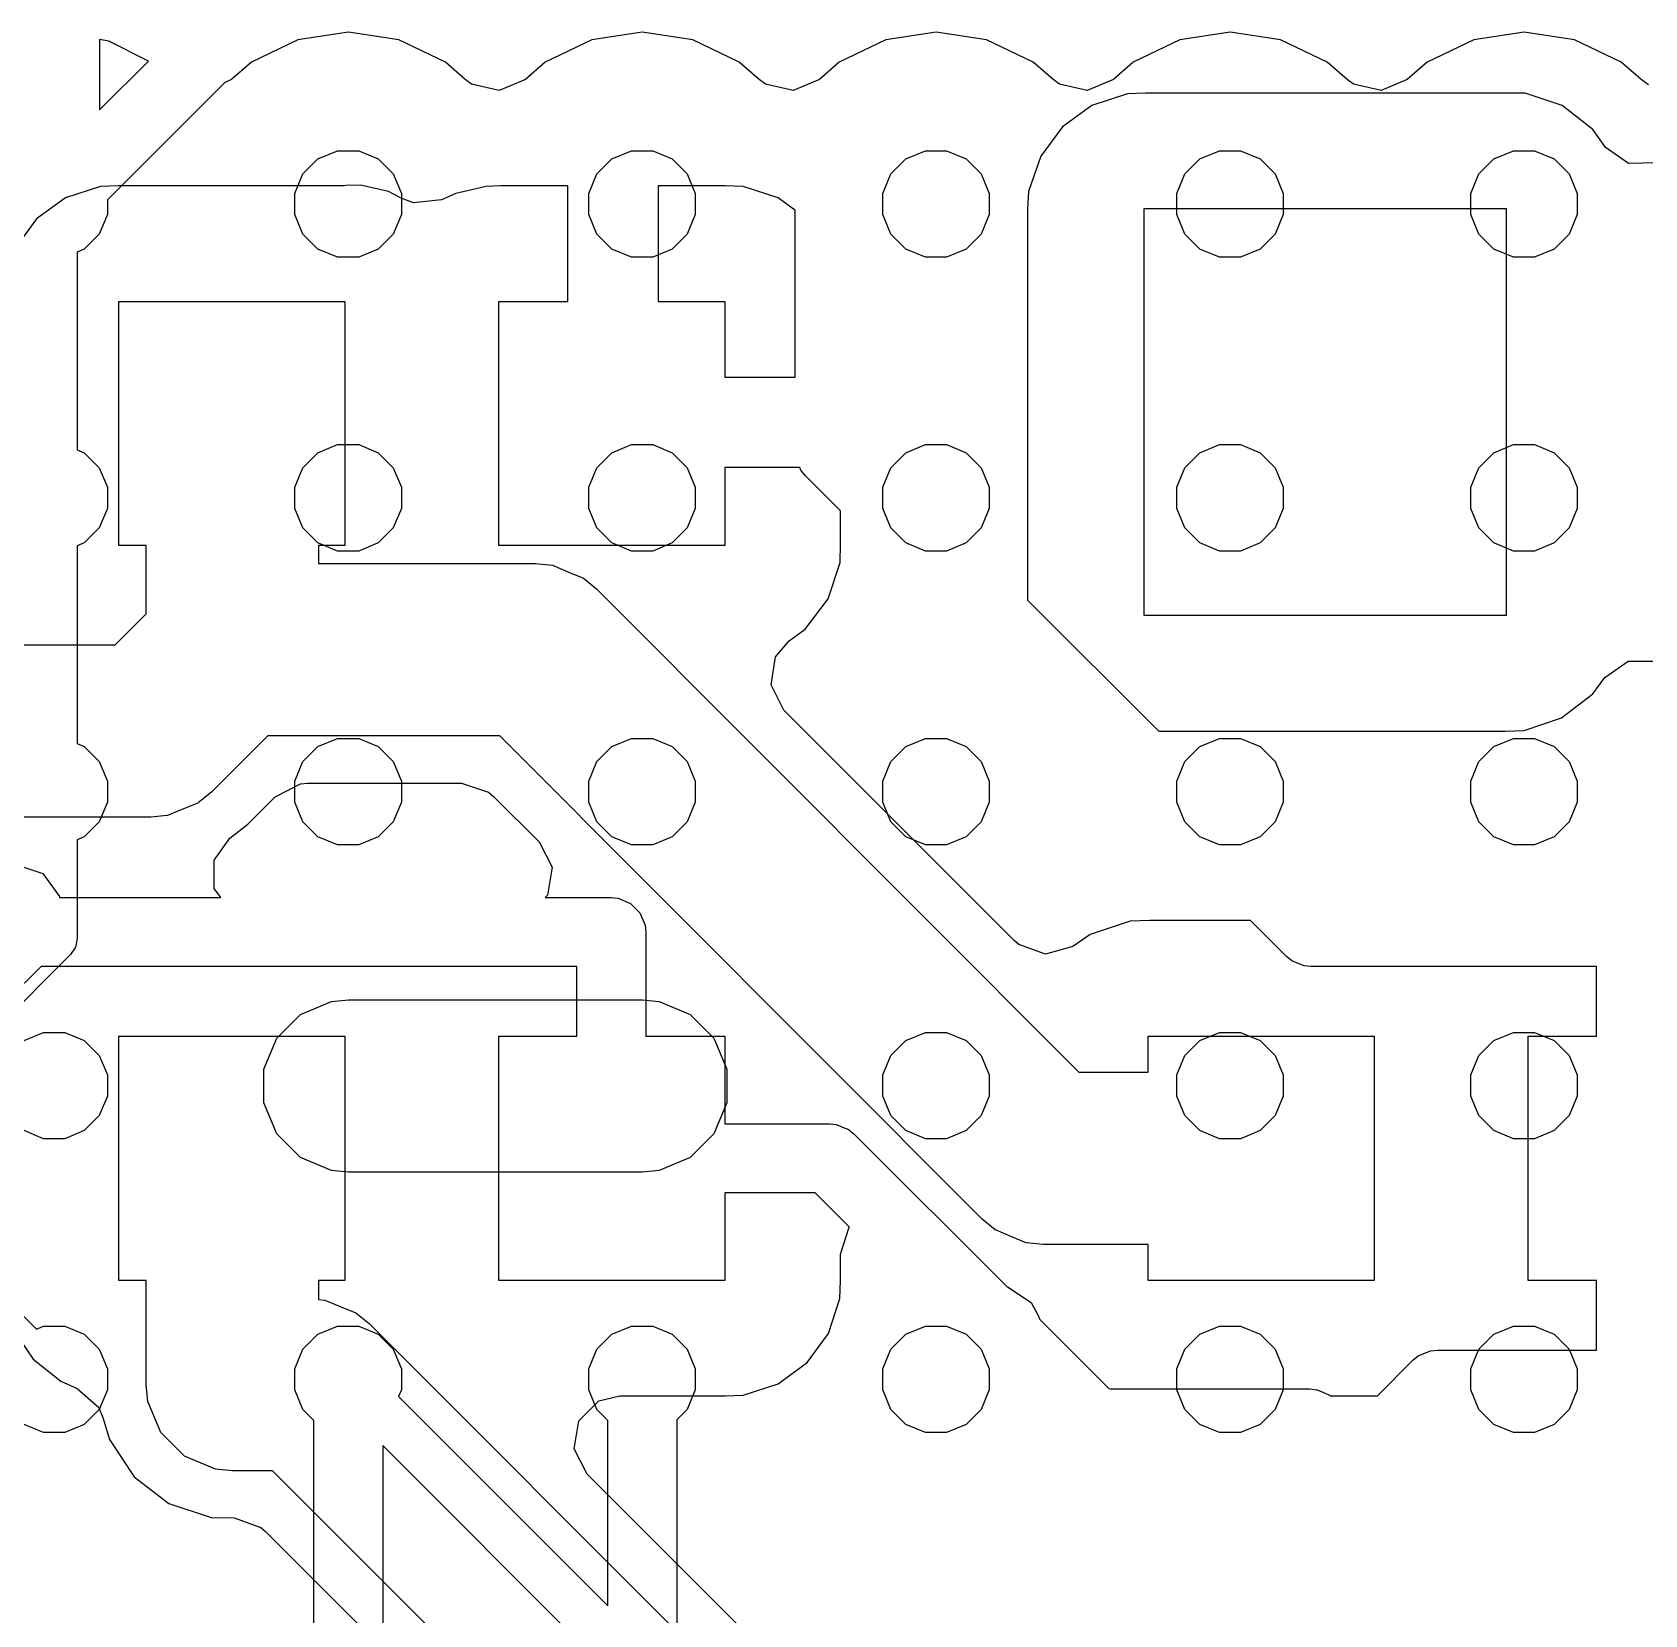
# Model space of a CAD drawing. Header units: inches. Extents: x 3.98 to 8.37, y -7.42 to -0.85.
# Drawn here: x 7.327 to 7.848, y -2.964 to -2.452 of the extents above; entities that cross this region are included whole.
import ezdxf

# ---------------------------------------------------------------- set-up
doc = ezdxf.new("R2010")
doc.units = ezdxf.units.IN
doc.header["$MEASUREMENT"] = 0
doc.layers.add('Bottom Layer', color=153, linetype='CONTINUOUS', true_color=0x4d7fc4)
doc.layers.add('Top Layer', color=13, linetype='CONTINUOUS', true_color=0xc83434)

msp = doc.modelspace()

# ---------------------------------------------------------------- linework, layer by layer
at = {"layer": 'Bottom Layer', "linetype": 'CONTINUOUS'}
for p, q in [((7.68096, -2.47188), (7.66951, -2.47565)), ((7.68677, -2.47161), (7.68096, -2.47188)), ((7.80324, -2.47161), (7.68677, -2.47161)), ((7.80954, -2.47171), (7.80324, -2.47161)), ((7.82144, -2.47564), (7.80954, -2.47171)), ((7.66951, -2.47565), (7.65996, -2.48254)), ((7.83134, -2.48335), (7.82144, -2.47564)), ((7.65996, -2.48254), (7.65294, -2.492)), ((7.83501, -2.48863), (7.83134, -2.48335)), ((7.83535, -2.4891), (7.83501, -2.48863)), ((7.84288, -2.49435), (7.83535, -2.4891)), ((7.65294, -2.492), (7.64901, -2.50341)), ((7.85206, -2.49418), (7.84288, -2.49435)), ((7.35492, -2.50157), (7.34909, -2.5018)), ((7.42771, -2.50157), (7.35492, -2.50157)), ((7.42837, -2.50156), (7.42771, -2.50157)), ((7.43305, -2.50135), (7.42837, -2.50156)), ((7.44213, -2.50341), (7.43305, -2.50135)), ((7.47845, -2.50157), (7.47374, -2.50178)), ((7.50006, -2.50157), (7.47845, -2.50157)), ((7.50006, -2.53898), (7.50006, -2.50157)), ((7.55093, -2.50157), (7.52929, -2.50157)), ((7.52929, -2.50157), (7.52929, -2.53898)), ((7.55675, -2.5018), (7.55093, -2.50157)), ((7.33775, -2.50549), (7.32834, -2.51232)), ((7.34909, -2.5018), (7.33775, -2.50549)), ((7.4462, -2.50562), (7.44213, -2.50341)), ((7.4502, -2.50709), (7.4462, -2.50562)), ((7.45933, -2.50613), (7.4502, -2.50709)), ((7.46393, -2.50408), (7.45933, -2.50613)), ((7.47374, -2.50178), (7.46393, -2.50408)), ((7.5681, -2.50549), (7.55675, -2.5018)), ((7.57309, -2.50911), (7.5681, -2.50549)), ((7.64901, -2.50341), (7.64865, -2.50911)), ((7.57354, -2.50944), (7.57309, -2.50911)), ((7.57354, -2.56346), (7.57354, -2.50944)), ((7.64865, -2.50911), (7.64865, -2.63553)), ((7.68642, -2.64049), (7.68642, -2.50894)), ((7.68642, -2.50894), (7.80335, -2.50894)), ((7.80335, -2.50894), (7.80335, -2.64049)), ((7.32834, -2.51232), (7.3215, -2.52173)), ((7.35499, -2.6179), (7.35499, -2.53898)), ((7.35499, -2.53898), (7.42807, -2.53898)), ((7.42807, -2.53898), (7.42807, -2.6179)), ((7.47777, -2.6179), (7.47777, -2.53898)), ((7.47777, -2.53898), (7.50006, -2.53898)), ((7.52929, -2.53898), (7.55085, -2.53898)), ((7.55085, -2.53898), (7.55085, -2.56346)), ((7.55085, -2.56346), (7.57354, -2.56346)), ((7.57507, -2.59269), (7.55085, -2.59269)), ((7.55085, -2.59269), (7.55085, -2.6179)), ((7.57542, -2.59355), (7.57507, -2.59269)), ((7.57681, -2.59524), (7.57542, -2.59355)), ((7.57542, -2.59355), (7.57542, -2.59355)), ((7.57542, -2.59355), (7.57542, -2.59355)), ((7.58826, -2.60668), (7.57681, -2.59524)), ((7.58826, -2.61736), (7.58826, -2.60668)), ((7.36383, -2.6179), (7.35499, -2.6179)), ((7.36383, -2.64004), (7.36383, -2.6179)), ((7.42807, -2.6179), (7.41952, -2.6179)), ((7.41952, -2.6179), (7.41952, -2.62375)), ((7.55085, -2.6179), (7.47777, -2.6179)), ((7.5881, -2.62345), (7.58826, -2.61736)), ((7.41952, -2.62375), (7.48968, -2.62375)), ((7.48968, -2.62375), (7.49511, -2.62429)), ((7.49511, -2.62429), (7.49513, -2.62429)), ((7.49513, -2.62429), (7.49514, -2.62429)), ((7.49514, -2.62429), (7.50016, -2.62638)), ((7.50016, -2.62638), (7.50515, -2.62844)), ((7.58425, -2.63512), (7.5881, -2.62345)), ((7.50515, -2.62844), (7.50516, -2.62845)), ((7.50516, -2.62845), (7.50518, -2.62846)), ((7.50518, -2.62846), (7.50939, -2.63193)), ((7.50939, -2.63193), (7.6653, -2.78819)), ((7.57679, -2.64494), (7.58425, -2.63512)), ((7.64865, -2.63553), (7.6911, -2.67796)), ((7.35379, -2.65006), (7.36383, -2.64004)), ((7.80335, -2.64049), (7.68642, -2.64049)), ((7.57168, -2.64867), (7.57679, -2.64494)), ((6.76423, -2.65006), (7.35379, -2.65006)), ((7.56722, -2.65392), (7.57168, -2.64867)), ((7.56578, -2.66298), (7.56722, -2.65392)), ((7.83528, -2.66058), (7.84276, -2.65526)), ((7.84276, -2.65526), (7.85194, -2.65535)), ((7.56995, -2.67116), (7.56578, -2.66298)), ((7.83136, -2.66585), (7.83528, -2.66058)), ((7.82124, -2.67361), (7.83136, -2.66585)), ((7.64449, -2.7457), (7.56995, -2.67116)), ((7.6911, -2.67796), (7.80304, -2.67796)), ((7.80304, -2.67796), (7.80923, -2.6777)), ((7.80923, -2.6777), (7.82124, -2.67361)), ((7.40319, -2.67944), (7.38496, -2.69762)), ((7.47813, -2.67944), (7.40319, -2.67944)), ((7.63404, -2.8357), (7.47813, -2.67944)), ((7.38496, -2.69762), (7.38079, -2.70103)), ((7.39667, -2.70797), (7.40551, -2.69912)), ((7.40551, -2.69912), (7.41369, -2.69496)), ((7.41369, -2.69496), (7.41602, -2.69477)), ((7.41602, -2.69477), (7.46571, -2.69477)), ((7.46571, -2.69477), (7.47444, -2.69761)), ((7.47444, -2.69761), (7.47621, -2.69912)), ((7.47621, -2.69912), (7.49083, -2.71374)), ((7.37573, -2.70314), (7.37073, -2.70521)), ((7.38073, -2.70108), (7.37573, -2.70314)), ((7.38075, -2.70106), (7.38073, -2.70108)), ((7.38077, -2.70106), (7.38075, -2.70106)), ((7.38079, -2.70103), (7.38077, -2.70106)), ((7.3653, -2.70575), (6.75272, -2.70575)), ((7.37065, -2.70522), (7.3653, -2.70575)), ((7.37069, -2.70522), (7.37065, -2.70522)), ((7.3707, -2.70522), (7.37069, -2.70522)), ((7.37073, -2.70521), (7.3707, -2.70522)), ((7.39082, -2.71252), (7.39667, -2.70797)), ((7.38581, -2.71965), (7.39082, -2.71252)), ((7.49083, -2.71374), (7.495, -2.72192)), ((7.38581, -2.72883), (7.38581, -2.71965)), ((7.32174, -2.72108), (7.33047, -2.72392)), ((7.33047, -2.72392), (7.33586, -2.73134)), ((7.495, -2.72192), (7.49356, -2.73098)), ((7.38792, -2.73173), (7.38581, -2.72883)), ((7.33586, -2.73134), (7.33586, -2.73173)), ((7.33586, -2.73173), (7.38792, -2.73173)), ((7.49356, -2.73098), (7.49281, -2.73173)), ((7.49281, -2.73173), (7.51416, -2.73173)), ((7.51416, -2.73173), (7.51634, -2.73194)), ((7.51634, -2.73194), (7.52036, -2.73361)), ((7.52036, -2.73361), (7.52343, -2.73668)), ((7.52343, -2.73668), (7.5251, -2.7407)), ((7.5251, -2.7407), (7.52531, -2.74288)), ((7.68183, -2.73941), (7.66894, -2.74371)), ((7.68825, -2.73909), (7.68183, -2.73941)), ((7.72073, -2.73909), (7.68825, -2.73909)), ((7.7324, -2.75076), (7.72073, -2.73909)), ((7.52531, -2.74288), (7.52531, -2.77657)), ((7.64585, -2.74691), (7.64449, -2.7457)), ((7.66894, -2.74371), (7.6633, -2.74751)), ((7.65448, -2.75004), (7.64585, -2.74691)), ((7.6633, -2.74751), (7.65448, -2.75004)), ((7.73409, -2.75214), (7.7324, -2.75076)), ((7.32986, -2.75402), (7.31949, -2.76439)), ((7.50302, -2.75402), (7.32986, -2.75402)), ((7.50302, -2.77657), (7.50302, -2.75402)), ((7.73619, -2.75301), (7.73409, -2.75214)), ((7.73409, -2.75214), (7.73409, -2.75214)), ((7.73409, -2.75214), (7.73409, -2.75214)), ((7.73409, -2.75214), (7.73409, -2.75214)), ((7.73811, -2.75381), (7.73619, -2.75301)), ((7.74028, -2.75402), (7.73811, -2.75381)), ((7.73811, -2.75381), (7.73811, -2.75381)), ((7.73811, -2.75381), (7.73811, -2.75381)), ((7.73811, -2.75381), (7.73811, -2.75381)), ((7.83259, -2.75402), (7.74028, -2.75402)), ((7.83259, -2.77657), (7.83259, -2.75402)), ((7.35499, -2.8555), (7.35499, -2.77657)), ((7.35499, -2.77657), (7.42807, -2.77657)), ((7.42807, -2.77657), (7.42807, -2.8555)), ((7.47777, -2.8555), (7.47777, -2.77657)), ((7.47777, -2.77657), (7.50302, -2.77657)), ((7.52531, -2.77657), (7.55085, -2.77657)), ((7.55085, -2.77657), (7.55085, -2.80489)), ((7.68766, -2.78819), (7.68766, -2.77657)), ((7.68766, -2.77657), (7.76075, -2.77657)), ((7.76075, -2.77657), (7.76075, -2.8555)), ((7.81044, -2.8555), (7.81044, -2.77657)), ((7.81044, -2.77657), (7.83259, -2.77657)), ((7.6653, -2.78819), (7.68766, -2.78819)), ((7.55085, -2.80489), (7.58469, -2.80489)), ((7.58469, -2.80489), (7.58685, -2.8051)), ((7.58685, -2.8051), (7.58686, -2.8051)), ((7.58686, -2.8051), (7.58686, -2.8051)), ((7.58686, -2.8051), (7.58686, -2.8051)), ((7.58686, -2.8051), (7.58893, -2.80596)), ((7.58893, -2.80596), (7.59088, -2.80676)), ((7.59088, -2.80676), (7.59088, -2.80676)), ((7.59088, -2.80676), (7.59088, -2.80676)), ((7.59088, -2.80676), (7.59088, -2.80677)), ((7.59088, -2.80677), (7.59257, -2.80815)), ((7.59257, -2.80815), (7.64196, -2.8575)), ((7.58008, -2.82718), (7.55085, -2.82718)), ((7.55085, -2.82718), (7.55085, -2.8555)), ((7.59115, -2.83824), (7.58008, -2.82718)), ((7.58826, -2.84702), (7.59109, -2.83829)), ((7.59109, -2.83829), (7.59115, -2.83824)), ((7.63826, -2.83917), (7.63404, -2.8357)), ((7.63827, -2.83917), (7.63826, -2.83917)), ((7.63828, -2.83918), (7.63827, -2.83917)), ((7.6433, -2.84126), (7.63828, -2.83918)), ((7.64829, -2.84333), (7.6433, -2.84126)), ((7.64831, -2.84333), (7.64829, -2.84333)), ((7.64832, -2.84334), (7.64831, -2.84333)), ((7.65375, -2.84388), (7.64832, -2.84334)), ((7.68766, -2.84388), (7.65375, -2.84388)), ((7.68766, -2.8555), (7.68766, -2.84388)), ((7.58826, -2.8555), (7.58826, -2.84702)), ((7.36383, -2.8555), (7.35499, -2.8555)), ((7.36383, -2.88919), (7.36383, -2.8555)), ((7.42807, -2.8555), (7.41952, -2.8555)), ((7.41952, -2.8555), (7.41952, -2.86167)), ((7.55085, -2.8555), (7.47777, -2.8555)), ((7.58803, -2.86132), (7.58826, -2.8555)), ((7.76075, -2.8555), (7.68766, -2.8555)), ((7.83259, -2.8555), (7.81044, -2.8555)), ((7.83259, -2.87804), (7.83259, -2.8555)), ((7.64196, -2.8575), (7.64219, -2.85757)), ((7.64219, -2.85757), (7.64983, -2.86265)), ((7.41952, -2.86167), (7.42158, -2.86188)), ((7.42158, -2.86188), (7.42159, -2.86188)), ((7.42159, -2.86188), (7.42159, -2.86188)), ((7.42159, -2.86188), (7.42159, -2.86188)), ((7.42159, -2.86188), (7.42658, -2.86394)), ((7.42658, -2.86394), (7.43163, -2.86603)), ((7.43163, -2.86603), (7.43163, -2.86603)), ((7.43163, -2.86603), (7.43163, -2.86603)), ((7.43163, -2.86603), (7.43163, -2.86604)), ((7.43163, -2.86604), (7.43585, -2.86949)), ((7.58434, -2.87267), (7.58803, -2.86132)), ((7.64983, -2.86265), (7.65217, -2.86687)), ((7.43585, -2.86949), (7.5922, -3.02578)), ((7.65217, -2.86687), (7.65263, -2.86816)), ((7.65263, -2.86816), (7.67499, -2.8905)), ((7.32111, -2.87188), (7.32734, -2.88101)), ((7.57751, -2.88208), (7.58434, -2.87267)), ((7.32734, -2.88101), (7.33623, -2.88808)), ((7.76178, -2.89278), (7.77325, -2.88131)), ((7.77325, -2.88131), (7.77494, -2.87992)), ((7.77494, -2.87992), (7.77896, -2.87826)), ((7.77896, -2.87826), (7.78114, -2.87804)), ((7.78114, -2.87804), (7.83259, -2.87804)), ((7.5681, -2.88891), (7.57751, -2.88208)), ((7.33623, -2.88808), (7.34157, -2.89042)), ((7.34157, -2.89042), (7.34844, -2.89651)), ((7.36437, -2.89462), (7.36383, -2.88919)), ((7.55675, -2.8926), (7.5681, -2.88891)), ((7.67499, -2.8905), (7.67535, -2.89061)), ((7.67535, -2.89061), (7.73992, -2.89061)), ((7.73992, -2.89061), (7.74209, -2.89083)), ((7.74209, -2.89083), (7.74217, -2.89086)), ((7.74217, -2.89086), (7.74226, -2.89086)), ((7.74226, -2.89086), (7.74418, -2.89169)), ((7.74418, -2.89169), (7.74611, -2.89249)), ((7.34844, -2.89651), (7.34987, -2.89983)), ((7.36853, -2.90466), (7.36437, -2.89462)), ((7.50364, -2.90093), (7.51013, -2.89444)), ((7.51013, -2.89444), (7.51687, -2.89283)), ((7.51687, -2.89283), (7.55093, -2.89283)), ((7.55093, -2.89283), (7.55675, -2.8926)), ((7.74611, -2.89249), (7.74617, -2.89255)), ((7.74617, -2.89255), (7.74625, -2.89259)), ((7.74625, -2.89259), (7.74653, -2.89283)), ((7.74653, -2.89283), (7.76065, -2.89283)), ((7.76065, -2.89283), (7.76178, -2.89278)), ((7.34987, -2.89983), (7.35195, -2.90691)), ((7.5022, -2.91), (7.50364, -2.90093)), ((7.35195, -2.90691), (7.3599, -2.91897)), ((7.37621, -2.91234), (7.36853, -2.90466)), ((7.38625, -2.9165), (7.37621, -2.91234)), ((7.50637, -2.91818), (7.5022, -2.91)), ((7.39168, -2.91703), (7.38625, -2.9165)), ((7.40463, -2.91703), (7.39168, -2.91703)), ((7.55283, -3.06516), (7.40463, -2.91703)), ((7.59407, -3.00588), (7.50637, -2.91818)), ((7.3599, -2.91897), (7.37114, -2.92758)), ((7.37114, -2.92758), (7.38487, -2.93212)), ((7.38487, -2.93212), (7.39225, -2.93229)), ((7.39225, -2.93229), (7.40091, -2.93534)), ((7.40091, -2.93534), (7.4024, -2.93664)), ((7.4024, -2.93664), (7.53322, -3.06746))]:
    msp.add_line(p, q, dxfattribs=at)
at = {"layer": 'Top Layer', "linetype": 'CONTINUOUS'}
for p, q in [((7.35173, -2.45488), (7.34878, -2.45433)), ((7.34878, -2.45433), (7.34878, -2.47709)), ((7.41288, -2.45441), (7.39782, -2.46167)), ((7.42917, -2.45196), (7.41288, -2.45441)), ((7.44546, -2.45441), (7.42917, -2.45196)), ((7.46052, -2.46167), (7.44546, -2.45441)), ((7.50789, -2.45441), (7.49282, -2.46167)), ((7.52418, -2.45196), (7.50789, -2.45441)), ((7.54046, -2.45441), (7.52418, -2.45196)), ((7.55553, -2.46167), (7.54046, -2.45441)), ((7.6029, -2.45441), (7.58783, -2.46167)), ((7.61918, -2.45196), (7.6029, -2.45441)), ((7.63547, -2.45441), (7.61918, -2.45196)), ((7.65054, -2.46167), (7.63547, -2.45441)), ((7.6979, -2.45441), (7.68284, -2.46167)), ((7.71419, -2.45196), (7.6979, -2.45441)), ((7.73048, -2.45441), (7.71419, -2.45196)), ((7.74554, -2.46167), (7.73048, -2.45441)), ((7.79291, -2.45441), (7.77785, -2.46167)), ((7.8092, -2.45196), (7.79291, -2.45441)), ((7.82549, -2.45441), (7.8092, -2.45196)), ((7.84055, -2.46167), (7.82549, -2.45441)), ((7.36455, -2.46132), (7.35173, -2.45488)), ((7.34878, -2.47709), (7.36455, -2.46132)), ((7.39782, -2.46167), (7.3914, -2.46724)), ((7.46694, -2.46724), (7.46052, -2.46167)), ((7.49282, -2.46167), (7.48641, -2.46724)), ((7.56195, -2.46724), (7.55553, -2.46167)), ((7.58783, -2.46167), (7.58142, -2.46724)), ((7.65695, -2.46724), (7.65054, -2.46167)), ((7.68284, -2.46167), (7.67642, -2.46724)), ((7.75196, -2.46724), (7.74554, -2.46167)), ((7.77785, -2.46167), (7.77143, -2.46724)), ((7.84697, -2.46724), (7.84055, -2.46167)), ((7.38921, -2.46817), (7.35129, -2.5061)), ((7.3914, -2.46724), (7.38921, -2.46817)), ((7.46902, -2.46875), (7.46694, -2.46724)), ((7.47796, -2.47082), (7.46902, -2.46875)), ((7.48641, -2.46724), (7.47796, -2.47082)), ((7.56402, -2.46875), (7.56195, -2.46724)), ((7.57297, -2.47082), (7.56402, -2.46875)), ((7.58142, -2.46724), (7.57297, -2.47082)), ((7.65903, -2.46875), (7.65695, -2.46724)), ((7.66797, -2.47082), (7.65903, -2.46875)), ((7.67642, -2.46724), (7.66797, -2.47082)), ((7.75404, -2.46875), (7.75196, -2.46724)), ((7.76298, -2.47082), (7.75404, -2.46875)), ((7.77143, -2.46724), (7.76298, -2.47082)), ((7.84937, -2.46894), (7.84697, -2.46724)), ((7.41935, -2.49289), (7.42568, -2.49027)), ((7.42568, -2.49027), (7.43252, -2.49027)), ((7.43252, -2.49027), (7.43884, -2.49289)), ((7.51436, -2.49289), (7.52068, -2.49027)), ((7.52068, -2.49027), (7.52753, -2.49027)), ((7.52753, -2.49027), (7.53385, -2.49289)), ((7.60937, -2.49289), (7.61569, -2.49027)), ((7.61569, -2.49027), (7.62253, -2.49027)), ((7.62253, -2.49027), (7.62886, -2.49289)), ((7.70437, -2.49289), (7.7107, -2.49027)), ((7.7107, -2.49027), (7.71754, -2.49027)), ((7.71754, -2.49027), (7.72386, -2.49289)), ((7.79938, -2.49289), (7.8057, -2.49027)), ((7.8057, -2.49027), (7.81255, -2.49027)), ((7.81255, -2.49027), (7.81887, -2.49289)), ((7.41451, -2.49773), (7.41935, -2.49289)), ((7.43884, -2.49289), (7.44368, -2.49773)), ((7.50952, -2.49773), (7.51436, -2.49289)), ((7.53385, -2.49289), (7.53869, -2.49773)), ((7.60453, -2.49773), (7.60937, -2.49289)), ((7.62886, -2.49289), (7.6337, -2.49773)), ((7.69953, -2.49773), (7.70437, -2.49289)), ((7.72386, -2.49289), (7.7287, -2.49773)), ((7.79454, -2.49773), (7.79938, -2.49289)), ((7.81887, -2.49289), (7.82371, -2.49773)), ((7.41189, -2.50406), (7.41451, -2.49773)), ((7.44368, -2.49773), (7.4463, -2.50406)), ((7.5069, -2.50406), (7.50952, -2.49773)), ((7.53869, -2.49773), (7.54131, -2.50406)), ((7.60191, -2.50406), (7.60453, -2.49773)), ((7.6337, -2.49773), (7.63631, -2.50406)), ((7.69692, -2.50406), (7.69953, -2.49773)), ((7.7287, -2.49773), (7.73132, -2.50406)), ((7.79192, -2.50406), (7.79454, -2.49773)), ((7.82371, -2.49773), (7.82633, -2.50406)), ((7.35129, -2.5061), (7.35129, -2.5109)), ((7.41189, -2.5109), (7.41189, -2.50406)), ((7.4463, -2.50406), (7.4463, -2.5109)), ((7.5069, -2.5109), (7.5069, -2.50406)), ((7.54131, -2.50406), (7.54131, -2.5109)), ((7.60191, -2.5109), (7.60191, -2.50406)), ((7.63631, -2.50406), (7.63631, -2.5109)), ((7.69692, -2.5109), (7.69692, -2.50406)), ((7.73132, -2.50406), (7.73132, -2.5109)), ((7.79192, -2.5109), (7.79192, -2.50406)), ((7.82633, -2.50406), (7.82633, -2.5109)), ((7.35129, -2.5109), (7.34867, -2.51722)), ((7.41451, -2.51722), (7.41189, -2.5109)), ((7.4463, -2.5109), (7.44368, -2.51722)), ((7.50952, -2.51722), (7.5069, -2.5109)), ((7.54131, -2.5109), (7.53869, -2.51722)), ((7.60453, -2.51722), (7.60191, -2.5109)), ((7.63631, -2.5109), (7.6337, -2.51722)), ((7.69953, -2.51722), (7.69692, -2.5109)), ((7.73132, -2.5109), (7.7287, -2.51722)), ((7.79454, -2.51722), (7.79192, -2.5109)), ((7.82633, -2.5109), (7.82371, -2.51722)), ((7.34383, -2.52206), (7.34151, -2.52302)), ((7.34867, -2.51722), (7.34383, -2.52206)), ((7.41935, -2.52206), (7.41451, -2.51722)), ((7.42568, -2.52468), (7.41935, -2.52206)), ((7.43884, -2.52206), (7.43252, -2.52468)), ((7.44368, -2.51722), (7.43884, -2.52206)), ((7.51436, -2.52206), (7.50952, -2.51722)), ((7.52068, -2.52468), (7.51436, -2.52206)), ((7.53385, -2.52206), (7.52753, -2.52468)), ((7.53869, -2.51722), (7.53385, -2.52206)), ((7.60937, -2.52206), (7.60453, -2.51722)), ((7.61569, -2.52468), (7.60937, -2.52206)), ((7.62886, -2.52206), (7.62253, -2.52468)), ((7.6337, -2.51722), (7.62886, -2.52206)), ((7.70437, -2.52206), (7.69953, -2.51722)), ((7.7107, -2.52468), (7.70437, -2.52206)), ((7.72386, -2.52206), (7.71754, -2.52468)), ((7.7287, -2.51722), (7.72386, -2.52206)), ((7.79938, -2.52206), (7.79454, -2.51722)), ((7.8057, -2.52468), (7.79938, -2.52206)), ((7.81887, -2.52206), (7.81255, -2.52468)), ((7.82371, -2.51722), (7.81887, -2.52206)), ((7.34151, -2.52302), (7.34151, -2.58694)), ((7.43252, -2.52468), (7.42568, -2.52468)), ((7.52753, -2.52468), (7.52068, -2.52468)), ((7.62253, -2.52468), (7.61569, -2.52468)), ((7.71754, -2.52468), (7.7107, -2.52468)), ((7.81255, -2.52468), (7.8057, -2.52468)), ((7.34151, -2.58694), (7.34383, -2.5879)), ((7.34383, -2.5879), (7.34867, -2.59274)), ((7.41451, -2.59274), (7.41935, -2.5879)), ((7.41935, -2.5879), (7.42568, -2.58528)), ((7.42568, -2.58528), (7.43252, -2.58528)), ((7.43252, -2.58528), (7.43884, -2.5879)), ((7.43884, -2.5879), (7.44368, -2.59274)), ((7.50952, -2.59274), (7.51436, -2.5879)), ((7.51436, -2.5879), (7.52068, -2.58528)), ((7.52068, -2.58528), (7.52753, -2.58528)), ((7.52753, -2.58528), (7.53385, -2.5879)), ((7.53385, -2.5879), (7.53869, -2.59274)), ((7.60453, -2.59274), (7.60937, -2.5879)), ((7.60937, -2.5879), (7.61569, -2.58528)), ((7.61569, -2.58528), (7.62253, -2.58528)), ((7.62253, -2.58528), (7.62886, -2.5879)), ((7.62886, -2.5879), (7.6337, -2.59274)), ((7.69953, -2.59274), (7.70437, -2.5879)), ((7.70437, -2.5879), (7.7107, -2.58528)), ((7.7107, -2.58528), (7.71754, -2.58528)), ((7.71754, -2.58528), (7.72386, -2.5879)), ((7.72386, -2.5879), (7.7287, -2.59274)), ((7.79454, -2.59274), (7.79938, -2.5879)), ((7.79938, -2.5879), (7.8057, -2.58528)), ((7.8057, -2.58528), (7.81255, -2.58528)), ((7.81255, -2.58528), (7.81887, -2.5879)), ((7.81887, -2.5879), (7.82371, -2.59274)), ((7.34867, -2.59274), (7.35129, -2.59906)), ((7.41189, -2.59906), (7.41451, -2.59274)), ((7.44368, -2.59274), (7.4463, -2.59906)), ((7.5069, -2.59906), (7.50952, -2.59274)), ((7.53869, -2.59274), (7.54131, -2.59906)), ((7.60191, -2.59906), (7.60453, -2.59274)), ((7.6337, -2.59274), (7.63631, -2.59906)), ((7.69692, -2.59906), (7.69953, -2.59274)), ((7.7287, -2.59274), (7.73132, -2.59906)), ((7.79192, -2.59906), (7.79454, -2.59274)), ((7.82371, -2.59274), (7.82633, -2.59906)), ((7.35129, -2.59906), (7.35129, -2.60591)), ((7.41189, -2.60591), (7.41189, -2.59906)), ((7.4463, -2.59906), (7.4463, -2.60591)), ((7.5069, -2.60591), (7.5069, -2.59906)), ((7.54131, -2.59906), (7.54131, -2.60591)), ((7.60191, -2.60591), (7.60191, -2.59906)), ((7.63631, -2.59906), (7.63631, -2.60591)), ((7.69692, -2.60591), (7.69692, -2.59906)), ((7.73132, -2.59906), (7.73132, -2.60591)), ((7.79192, -2.60591), (7.79192, -2.59906)), ((7.82633, -2.59906), (7.82633, -2.60591)), ((7.35129, -2.60591), (7.34867, -2.61223)), ((7.41451, -2.61223), (7.41189, -2.60591)), ((7.4463, -2.60591), (7.44368, -2.61223)), ((7.50952, -2.61223), (7.5069, -2.60591)), ((7.54131, -2.60591), (7.53869, -2.61223)), ((7.60453, -2.61223), (7.60191, -2.60591)), ((7.63631, -2.60591), (7.6337, -2.61223)), ((7.69953, -2.61223), (7.69692, -2.60591)), ((7.73132, -2.60591), (7.7287, -2.61223)), ((7.79454, -2.61223), (7.79192, -2.60591)), ((7.82633, -2.60591), (7.82371, -2.61223)), ((7.34867, -2.61223), (7.34383, -2.61707)), ((7.41935, -2.61707), (7.41451, -2.61223)), ((7.44368, -2.61223), (7.43884, -2.61707)), ((7.51436, -2.61707), (7.50952, -2.61223)), ((7.53869, -2.61223), (7.53385, -2.61707)), ((7.60937, -2.61707), (7.60453, -2.61223)), ((7.6337, -2.61223), (7.62886, -2.61707)), ((7.70437, -2.61707), (7.69953, -2.61223)), ((7.7287, -2.61223), (7.72386, -2.61707)), ((7.79938, -2.61707), (7.79454, -2.61223)), ((7.82371, -2.61223), (7.81887, -2.61707)), ((7.34383, -2.61707), (7.34151, -2.61803)), ((7.34151, -2.61803), (7.34151, -2.68194)), ((7.42568, -2.61969), (7.41935, -2.61707)), ((7.43252, -2.61969), (7.42568, -2.61969)), ((7.43884, -2.61707), (7.43252, -2.61969)), ((7.52068, -2.61969), (7.51436, -2.61707)), ((7.52753, -2.61969), (7.52068, -2.61969)), ((7.53385, -2.61707), (7.52753, -2.61969)), ((7.61569, -2.61969), (7.60937, -2.61707)), ((7.62253, -2.61969), (7.61569, -2.61969)), ((7.62886, -2.61707), (7.62253, -2.61969)), ((7.7107, -2.61969), (7.70437, -2.61707)), ((7.71754, -2.61969), (7.7107, -2.61969)), ((7.72386, -2.61707), (7.71754, -2.61969)), ((7.8057, -2.61969), (7.79938, -2.61707)), ((7.81255, -2.61969), (7.8057, -2.61969)), ((7.81887, -2.61707), (7.81255, -2.61969)), ((7.34151, -2.68194), (7.34383, -2.68291)), ((7.34383, -2.68291), (7.34867, -2.68775)), ((7.41451, -2.68775), (7.41935, -2.68291)), ((7.41935, -2.68291), (7.42568, -2.68029)), ((7.42568, -2.68029), (7.43252, -2.68029)), ((7.43252, -2.68029), (7.43884, -2.68291)), ((7.43884, -2.68291), (7.44368, -2.68775)), ((7.50952, -2.68775), (7.51436, -2.68291)), ((7.51436, -2.68291), (7.52068, -2.68029)), ((7.52068, -2.68029), (7.52753, -2.68029)), ((7.52753, -2.68029), (7.53385, -2.68291)), ((7.53385, -2.68291), (7.53869, -2.68775)), ((7.60453, -2.68775), (7.60937, -2.68291)), ((7.60937, -2.68291), (7.61569, -2.68029)), ((7.61569, -2.68029), (7.62253, -2.68029)), ((7.62253, -2.68029), (7.62886, -2.68291)), ((7.62886, -2.68291), (7.6337, -2.68775)), ((7.69953, -2.68775), (7.70437, -2.68291)), ((7.70437, -2.68291), (7.7107, -2.68029)), ((7.7107, -2.68029), (7.71754, -2.68029)), ((7.71754, -2.68029), (7.72386, -2.68291)), ((7.72386, -2.68291), (7.7287, -2.68775)), ((7.79454, -2.68775), (7.79938, -2.68291)), ((7.79938, -2.68291), (7.8057, -2.68029)), ((7.8057, -2.68029), (7.81255, -2.68029)), ((7.81255, -2.68029), (7.81887, -2.68291)), ((7.81887, -2.68291), (7.82371, -2.68775)), ((7.34867, -2.68775), (7.35129, -2.69407)), ((7.41189, -2.69407), (7.41451, -2.68775)), ((7.44368, -2.68775), (7.4463, -2.69407)), ((7.5069, -2.69407), (7.50952, -2.68775)), ((7.53869, -2.68775), (7.54131, -2.69407)), ((7.60191, -2.69407), (7.60453, -2.68775)), ((7.6337, -2.68775), (7.63631, -2.69407)), ((7.69692, -2.69407), (7.69953, -2.68775)), ((7.7287, -2.68775), (7.73132, -2.69407)), ((7.79192, -2.69407), (7.79454, -2.68775)), ((7.82371, -2.68775), (7.82633, -2.69407)), ((7.35129, -2.69407), (7.35129, -2.70091)), ((7.41189, -2.70091), (7.41189, -2.69407)), ((7.4463, -2.69407), (7.4463, -2.70091)), ((7.5069, -2.70091), (7.5069, -2.69407)), ((7.54131, -2.69407), (7.54131, -2.70091)), ((7.60191, -2.70091), (7.60191, -2.69407)), ((7.63631, -2.69407), (7.63631, -2.70091)), ((7.69692, -2.70091), (7.69692, -2.69407)), ((7.73132, -2.69407), (7.73132, -2.70091)), ((7.79192, -2.70091), (7.79192, -2.69407)), ((7.82633, -2.69407), (7.82633, -2.70091)), ((7.35129, -2.70091), (7.34867, -2.70724)), ((7.41451, -2.70724), (7.41189, -2.70091)), ((7.4463, -2.70091), (7.44368, -2.70724)), ((7.50952, -2.70724), (7.5069, -2.70091)), ((7.54131, -2.70091), (7.53869, -2.70724)), ((7.60453, -2.70724), (7.60191, -2.70091)), ((7.63631, -2.70091), (7.6337, -2.70724)), ((7.69953, -2.70724), (7.69692, -2.70091)), ((7.73132, -2.70091), (7.7287, -2.70724)), ((7.79454, -2.70724), (7.79192, -2.70091)), ((7.82633, -2.70091), (7.82371, -2.70724)), ((7.34867, -2.70724), (7.34383, -2.71208)), ((7.41935, -2.71208), (7.41451, -2.70724)), ((7.44368, -2.70724), (7.43884, -2.71208)), ((7.51436, -2.71208), (7.50952, -2.70724)), ((7.53869, -2.70724), (7.53385, -2.71208)), ((7.60937, -2.71208), (7.60453, -2.70724)), ((7.6337, -2.70724), (7.62886, -2.71208)), ((7.70437, -2.71208), (7.69953, -2.70724)), ((7.7287, -2.70724), (7.72386, -2.71208)), ((7.79938, -2.71208), (7.79454, -2.70724)), ((7.82371, -2.70724), (7.81887, -2.71208)), ((7.34383, -2.71208), (7.34151, -2.71304)), ((7.34151, -2.71304), (7.34151, -2.74492)), ((7.42568, -2.71469), (7.41935, -2.71208)), ((7.43252, -2.71469), (7.42568, -2.71469)), ((7.43884, -2.71208), (7.43252, -2.71469)), ((7.52068, -2.71469), (7.51436, -2.71208)), ((7.52753, -2.71469), (7.52068, -2.71469)), ((7.53385, -2.71208), (7.52753, -2.71469)), ((7.61569, -2.71469), (7.60937, -2.71208)), ((7.62253, -2.71469), (7.61569, -2.71469)), ((7.62886, -2.71208), (7.62253, -2.71469)), ((7.7107, -2.71469), (7.70437, -2.71208)), ((7.71754, -2.71469), (7.7107, -2.71469)), ((7.72386, -2.71208), (7.71754, -2.71469)), ((7.8057, -2.71469), (7.79938, -2.71208)), ((7.81255, -2.71469), (7.8057, -2.71469)), ((7.81887, -2.71208), (7.81255, -2.71469)), ((7.34151, -2.74492), (7.34094, -2.74775)), ((7.33934, -2.75016), (7.30433, -2.78523)), ((7.34094, -2.74776), (7.33934, -2.75016)), ((7.34094, -2.74775), (7.34095, -2.74776)), ((7.34095, -2.74776), (7.34094, -2.74776)), ((7.34094, -2.74776), (7.34094, -2.74776)), ((7.34094, -2.74776), (7.34094, -2.74776)), ((7.4137, -2.76949), (7.42374, -2.76534)), ((7.42374, -2.76534), (7.42917, -2.7648)), ((7.42917, -2.7648), (7.52418, -2.7648)), ((7.52418, -2.7648), (7.52961, -2.76534)), ((7.52961, -2.76534), (7.53965, -2.76949)), ((7.40602, -2.77718), (7.4137, -2.76949)), ((7.53965, -2.76949), (7.54733, -2.77718)), ((7.32435, -2.77791), (7.33067, -2.7753)), ((7.33067, -2.7753), (7.33751, -2.7753)), ((7.33751, -2.7753), (7.34383, -2.77791)), ((7.40186, -2.78721), (7.40602, -2.77718)), ((7.54733, -2.77718), (7.55149, -2.78721)), ((7.60937, -2.77791), (7.61569, -2.7753)), ((7.61569, -2.7753), (7.62253, -2.7753)), ((7.62253, -2.7753), (7.62886, -2.77791)), ((7.70437, -2.77791), (7.7107, -2.7753)), ((7.7107, -2.7753), (7.71754, -2.7753)), ((7.71754, -2.7753), (7.72386, -2.77791)), ((7.79938, -2.77791), (7.8057, -2.7753)), ((7.8057, -2.7753), (7.81255, -2.7753)), ((7.81255, -2.7753), (7.81887, -2.77791)), ((7.34383, -2.77791), (7.34867, -2.78275)), ((7.34867, -2.78275), (7.35129, -2.78908)), ((7.60191, -2.78908), (7.60453, -2.78275)), ((7.60453, -2.78275), (7.60937, -2.77791)), ((7.62886, -2.77791), (7.6337, -2.78275)), ((7.6337, -2.78275), (7.63631, -2.78908)), ((7.69692, -2.78908), (7.69953, -2.78275)), ((7.69953, -2.78275), (7.70437, -2.77791)), ((7.72386, -2.77791), (7.7287, -2.78275)), ((7.7287, -2.78275), (7.73132, -2.78908)), ((7.79192, -2.78908), (7.79454, -2.78275)), ((7.79454, -2.78275), (7.79938, -2.77791)), ((7.81887, -2.77791), (7.82371, -2.78275)), ((7.82371, -2.78275), (7.82633, -2.78908)), ((7.40186, -2.79808), (7.40186, -2.78721)), ((7.55149, -2.78721), (7.55149, -2.79808)), ((7.35129, -2.78908), (7.35129, -2.79592)), ((7.60191, -2.79592), (7.60191, -2.78908)), ((7.63631, -2.78908), (7.63631, -2.79592)), ((7.69692, -2.79592), (7.69692, -2.78908)), ((7.73132, -2.78908), (7.73132, -2.79592)), ((7.79192, -2.79592), (7.79192, -2.78908)), ((7.82633, -2.78908), (7.82633, -2.79592)), ((7.35129, -2.79592), (7.34867, -2.80224)), ((7.40602, -2.80811), (7.40186, -2.79808)), ((7.55149, -2.79808), (7.54733, -2.80811)), ((7.60453, -2.80224), (7.60191, -2.79592)), ((7.63631, -2.79592), (7.6337, -2.80224)), ((7.69953, -2.80224), (7.69692, -2.79592)), ((7.73132, -2.79592), (7.7287, -2.80224)), ((7.79454, -2.80224), (7.79192, -2.79592)), ((7.82633, -2.79592), (7.82371, -2.80224)), ((7.34867, -2.80224), (7.34383, -2.80708)), ((7.60937, -2.80708), (7.60453, -2.80224)), ((7.6337, -2.80224), (7.62886, -2.80708)), ((7.70437, -2.80708), (7.69953, -2.80224)), ((7.7287, -2.80224), (7.72386, -2.80708)), ((7.79938, -2.80708), (7.79454, -2.80224)), ((7.82371, -2.80224), (7.81887, -2.80708)), ((7.33067, -2.8097), (7.32435, -2.80708)), ((7.34383, -2.80708), (7.33751, -2.8097)), ((7.4137, -2.8158), (7.40602, -2.80811)), ((7.54733, -2.80811), (7.53965, -2.8158)), ((7.61569, -2.8097), (7.60937, -2.80708)), ((7.62886, -2.80708), (7.62253, -2.8097)), ((7.7107, -2.8097), (7.70437, -2.80708)), ((7.72386, -2.80708), (7.71754, -2.8097)), ((7.8057, -2.8097), (7.79938, -2.80708)), ((7.81887, -2.80708), (7.81255, -2.8097)), ((7.33751, -2.8097), (7.33067, -2.8097)), ((7.62253, -2.8097), (7.61569, -2.8097)), ((7.71754, -2.8097), (7.7107, -2.8097)), ((7.81255, -2.8097), (7.8057, -2.8097)), ((7.27333, -2.81625), (7.32838, -2.87125)), ((7.42374, -2.81995), (7.4137, -2.8158)), ((7.53965, -2.8158), (7.52961, -2.81995)), ((7.42917, -2.82049), (7.42374, -2.81995)), ((7.52418, -2.82049), (7.42917, -2.82049)), ((7.52961, -2.81995), (7.52418, -2.82049)), ((7.32838, -2.87125), (7.33067, -2.8703)), ((7.33067, -2.8703), (7.33751, -2.8703)), ((7.33751, -2.8703), (7.34383, -2.87292)), ((7.41935, -2.87292), (7.42568, -2.8703)), ((7.42568, -2.8703), (7.43252, -2.8703)), ((7.43252, -2.8703), (7.43884, -2.87292)), ((7.51436, -2.87292), (7.52068, -2.8703)), ((7.52068, -2.8703), (7.52753, -2.8703)), ((7.52753, -2.8703), (7.53385, -2.87292)), ((7.60937, -2.87292), (7.61569, -2.8703)), ((7.61569, -2.8703), (7.62253, -2.8703)), ((7.62253, -2.8703), (7.62886, -2.87292)), ((7.70437, -2.87292), (7.7107, -2.8703)), ((7.7107, -2.8703), (7.71754, -2.8703)), ((7.71754, -2.8703), (7.72386, -2.87292)), ((7.79938, -2.87292), (7.8057, -2.8703)), ((7.8057, -2.8703), (7.81255, -2.8703)), ((7.81255, -2.8703), (7.81887, -2.87292)), ((7.34383, -2.87292), (7.34867, -2.87776)), ((7.41451, -2.87776), (7.41935, -2.87292)), ((7.43884, -2.87292), (7.44368, -2.87776)), ((7.50952, -2.87776), (7.51436, -2.87292)), ((7.53385, -2.87292), (7.53869, -2.87776)), ((7.60453, -2.87776), (7.60937, -2.87292)), ((7.62886, -2.87292), (7.6337, -2.87776)), ((7.69953, -2.87776), (7.70437, -2.87292)), ((7.72386, -2.87292), (7.7287, -2.87776)), ((7.79454, -2.87776), (7.79938, -2.87292)), ((7.81887, -2.87292), (7.82371, -2.87776)), ((7.34867, -2.87776), (7.35129, -2.88408)), ((7.41189, -2.88408), (7.41451, -2.87776)), ((7.44368, -2.87776), (7.4463, -2.88408)), ((7.5069, -2.88408), (7.50952, -2.87776)), ((7.53869, -2.87776), (7.54131, -2.88408)), ((7.60191, -2.88408), (7.60453, -2.87776)), ((7.6337, -2.87776), (7.63631, -2.88408)), ((7.69692, -2.88408), (7.69953, -2.87776)), ((7.7287, -2.87776), (7.73132, -2.88408)), ((7.79192, -2.88408), (7.79454, -2.87776)), ((7.82371, -2.87776), (7.82633, -2.88408)), ((7.35129, -2.88408), (7.35129, -2.89093)), ((7.41189, -2.89093), (7.41189, -2.88408)), ((7.4463, -2.88408), (7.4463, -2.89093)), ((7.5069, -2.89093), (7.5069, -2.88408)), ((7.54131, -2.88408), (7.54131, -2.89093)), ((7.60191, -2.89093), (7.60191, -2.88408)), ((7.63631, -2.88408), (7.63631, -2.89093)), ((7.69692, -2.89093), (7.69692, -2.88408)), ((7.73132, -2.88408), (7.73132, -2.89093)), ((7.79192, -2.89093), (7.79192, -2.88408)), ((7.82633, -2.88408), (7.82633, -2.89093)), ((7.35129, -2.89093), (7.34867, -2.89725)), ((7.41451, -2.89725), (7.41189, -2.89093)), ((7.4463, -2.89093), (7.44542, -2.89305)), ((7.50952, -2.89725), (7.5069, -2.89093)), ((7.54131, -2.89093), (7.53869, -2.89725)), ((7.60453, -2.89725), (7.60191, -2.89093)), ((7.63631, -2.89093), (7.6337, -2.89725)), ((7.69953, -2.89725), (7.69692, -2.89093)), ((7.73132, -2.89093), (7.7287, -2.89725)), ((7.79454, -2.89725), (7.79192, -2.89093)), ((7.82633, -2.89093), (7.82371, -2.89725)), ((7.34867, -2.89725), (7.34383, -2.90209)), ((7.41802, -2.90076), (7.41451, -2.89725)), ((7.44542, -2.89305), (7.51303, -2.96072)), ((7.51303, -2.90076), (7.50952, -2.89725)), ((7.53869, -2.89725), (7.53532, -2.90062)), ((7.60937, -2.90209), (7.60453, -2.89725)), ((7.6337, -2.89725), (7.62886, -2.90209)), ((7.70437, -2.90209), (7.69953, -2.89725)), ((7.7287, -2.89725), (7.72386, -2.90209)), ((7.79938, -2.90209), (7.79454, -2.89725)), ((7.82371, -2.89725), (7.81887, -2.90209)), ((7.33067, -2.90471), (7.32435, -2.90209)), ((7.34383, -2.90209), (7.33751, -2.90471)), ((7.41802, -2.96926), (7.41802, -2.90076)), ((7.51303, -2.96072), (7.51303, -2.90076)), ((7.53532, -2.90062), (7.53532, -2.9694)), ((7.61569, -2.90471), (7.60937, -2.90209)), ((7.62886, -2.90209), (7.62253, -2.90471)), ((7.7107, -2.90471), (7.70437, -2.90209)), ((7.72386, -2.90209), (7.71754, -2.90471)), ((7.8057, -2.90471), (7.79938, -2.90209)), ((7.81887, -2.90209), (7.81255, -2.90471)), ((7.33751, -2.90471), (7.33067, -2.90471)), ((7.62253, -2.90471), (7.61569, -2.90471)), ((7.71754, -2.90471), (7.7107, -2.90471)), ((7.81255, -2.90471), (7.8057, -2.90471)), ((7.50628, -2.97495), (7.44032, -2.90893)), ((7.44032, -2.90893), (7.44032, -2.9694))]:
    msp.add_line(p, q, dxfattribs=at)

doc.saveas('drawing.dxf')
